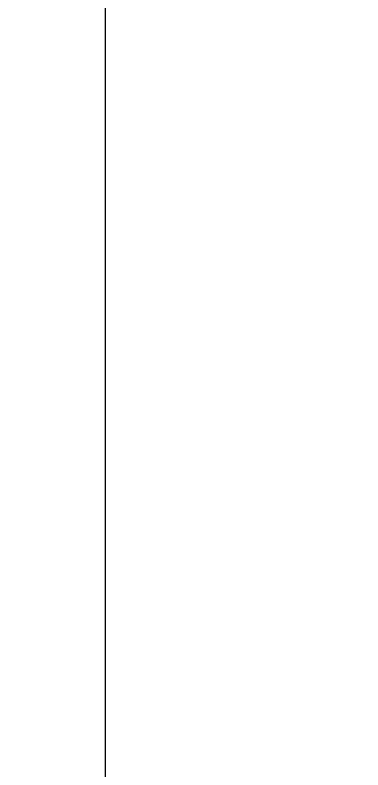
# Model space of a CAD drawing. Header units: millimetres. Extents: x 485872 to 486142, y -52344 to -52207.
# Drawn here: x 486096.0031 to 486096.1413, y -52334.1259 to -52333.8262 of the extents above; entities that cross this region are included whole.
import ezdxf

# ---------------------------------------------------------------- set-up
doc = ezdxf.new("R2010")
doc.units = ezdxf.units.MM
doc.header["$LTSCALE"] = 15
doc.header["$PDMODE"] = 2
doc.header["$PDSIZE"] = -10
doc.linetypes.add('DASHDOTX2', pattern=[50.8, 25.4, -12.7, 0, -12.7])
doc.styles.get("Standard").update_dxf_attribs({"font": ''})
doc.styles.get('Standard').set_extended_font_data('Flux Architect', italic=True)
doc.dimstyles.get("Standard").update_dxf_attribs({"dimtxt": 0.2, "dimasz": 0.15, "dimexe": 0.1, "dimexo": 0.3, "dimgap": 0.1, "dimtad": 1, "dimzin": 0, "dimdsep": 46, "dimtxsty": 'Standard', "dimblk": 'ARCHTICK', "dimcen": 0.09, "dimdle": 0.1, "dimclrd": 4, "dimclrt": 2, "dimadec": 0, "dimazin": 0, "dimtfac": 1, "dimtofl": 0, "dimtmove": 0, "dimatfit": 3, "dimfxl": 1, "dimtfillclr": 1, "dimtolj": 1, "dimtzin": 0, "dimarcsym": 1})

# ---------------------------------------------------------------- blocks, each defined once
blk = doc.blocks.new('_ArchTick')
at = {"color": 0, "const_width": 0.15}
blk.add_lwpolyline([(-0.5, -0.5), (0.5, 0.5)], dxfattribs=at)
blk = doc.blocks.new('*D198')
at = {"color": 4, "linetype": 'Continuous', "lineweight": -2, "transparency": 16777216}
blk.add_line((486091.33963, -52334.47664), (486091.33963, -52331.62664), dxfattribs=at)
at = {"color": 0, "linetype": 'Continuous', "lineweight": -2, "transparency": 16777216}
for p, q in [((486096.10886, -52331.72664), (486091.23963, -52331.72664)), ((486096.10886, -52334.37664), (486091.23963, -52334.37664))]:
    blk.add_line(p, q, dxfattribs=at)
at = {"layer": 'Defpoints', "color": 0, "linetype": 'Continuous', "lineweight": 13, "transparency": 16777216}
for p in [(486091.33963, -52331.72664), (486096.40886, -52331.72664), (486096.40886, -52334.37664)]:
    blk.add_point(p, dxfattribs=at)
at = {"color": 4, "linetype": 'Continuous', "lineweight": -2, "transparency": 16777216, "xscale": 0.15, "yscale": 0.15, "zscale": 0.15}
for p, rotation in [((486091.33963, -52331.72664), 90), ((486091.33963, -52334.37664), 270)]:
    blk.add_blockref('_ArchTick', p, dxfattribs=dict(at, rotation=rotation))
at = {"color": 2, "linetype": 'Continuous', "lineweight": 13, "transparency": 16777216, "insert": (486091.13744, -52333.05164), "char_height": 0.2, "attachment_point": 5, "rotation": 90}
blk.add_mtext('\\A1;2.65', dxfattribs=at)

msp = doc.modelspace()

# ---------------------------------------------------------------- linework, layer by layer
at = {"color": 6, "linetype": 'DASHDOTX2', "lineweight": 13}
msp.add_line((486096.03886, -52330.87664), (486096.03886, -52342.37664), dxfattribs=at)

# ---------------------------------------------------------------- dimensions: what is measured, and where the dimension line sits
at = {"linetype": 'Continuous', "lineweight": 13}
dim = msp.add_linear_dim(base=(486091.33963, -52331.72664), p1=(486096.40886, -52334.37664), p2=(486096.40886, -52331.72664), angle=90, dimstyle='Standard', override={"dimtmove": 1}, dxfattribs=at)
dim.commit()
dim.dimension.update_dxf_attribs({"geometry": '*D198', "text_midpoint": (486091.13744, -52333.05164)})

doc.saveas('drawing.dxf')
